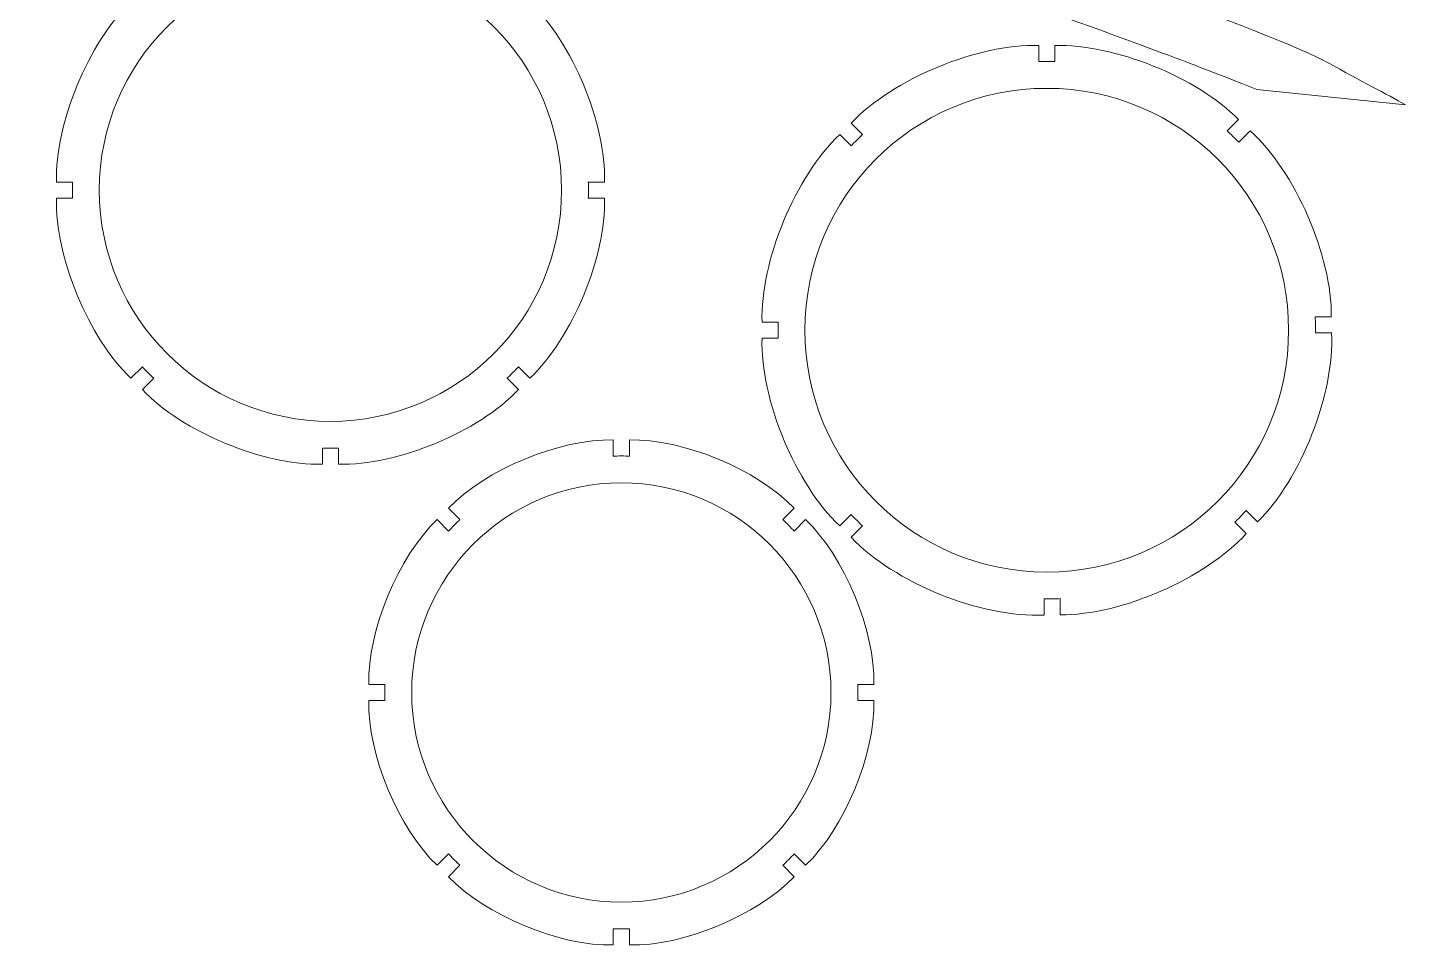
# Model space of a CAD drawing. Header units: inches. Extents: x 5 to 733, y -422 to -7.
# Drawn here: x 454.6 to 710.7, y -422 to -251.2 of the extents above; entities that cross this region are included whole.
import ezdxf

# ---------------------------------------------------------------- set-up
doc = ezdxf.new("R2010")
doc.units = ezdxf.units.IN
doc.header["$MEASUREMENT"] = 0
doc.layers.add('Layer 1', color=7, linetype='Continuous')

# ---------------------------------------------------------------- blocks, each defined once
blk = doc.blocks.new('block 7')
at = {"layer": 'Layer 1', "lineweight": 0}
blk.add_open_spline([(22.26, -194.49), (27.53, -190.06), (35.39, -183.98), (42.63, -180.45), (54.95, -174.46), (90.07, -162.3), (121.76, -161.14), (153.44, -159.98), (210.93, -164.85), (230.77, -166.72), (250.62, -168.59), (339.02, -179.67), (365.29, -182.92), (391.55, -186.16), (474.56, -197.92), (519.88, -205.62), (565.19, -213.31), (589.39, -219.36), (613.08, -226.94), (636.76, -234.53), (687.38, -252.7), (696.26, -257.7), (702.51, -261.22), (707.31, -263.53), (710.74, -265.58), (710.74, -265.58), (683.09, -262.72), (683.09, -262.72), (673.74, -258.9), (658.54, -253.24), (643.3, -247.82), (643.3, -247.82), (643.3, -247.82), (643.3, -247.82), (643.3, -247.82), (643.84, -242.58), (643.84, -242.58), (643.84, -242.58), (640.85, -242.27), (640.85, -242.27), (640.85, -242.27), (640.39, -246.79), (640.39, -246.79), (629.34, -242.88), (618.48, -239.18), (610.02, -236.47), (604.14, -234.58), (598.19, -232.78), (591.75, -230.99), (591.75, -230.99), (591.75, -230.99), (591.75, -230.99), (591.75, -230.99), (592.25, -226.2), (592.25, -226.2), (592.25, -226.2), (589.27, -225.89), (589.27, -225.89), (589.27, -225.89), (588.82, -230.19), (588.82, -230.19), (588.82, -230.19), (588.82, -230.19), (588.82, -230.19), (575.72, -226.65), (560.45, -223.17), (539.68, -219.29), (539.68, -219.29), (540.25, -213.79), (540.25, -213.79), (540.25, -213.79), (537.26, -213.48), (537.26, -213.48), (537.26, -213.48), (536.72, -218.74), (536.72, -218.74), (530.98, -217.69), (524.83, -216.6), (518.2, -215.48), (509.19, -213.94), (498.63, -212.25), (487.31, -210.48), (487.31, -210.48), (487.73, -206.36), (487.73, -206.36), (487.73, -206.36), (484.75, -206.05), (484.75, -206.05), (484.75, -206.05), (484.34, -210.02), (484.34, -210.02), (468.5, -207.57), (451.32, -205.01), (434.84, -202.62), (434.84, -202.62), (435.32, -197.91), (435.32, -197.91), (435.32, -197.91), (432.34, -197.6), (432.34, -197.6), (432.34, -197.6), (431.87, -202.19), (431.87, -202.19), (413.33, -199.5), (395.83, -197.05), (382.32, -195.23), (382.32, -195.23), (382.81, -190.5), (382.81, -190.5), (382.81, -190.5), (379.82, -190.19), (379.82, -190.19), (379.82, -190.19), (379.35, -194.83), (379.35, -194.83), (373.18, -194), (367.98, -193.33), (364.06, -192.84), (360.22, -192.37), (355.05, -191.72), (348.96, -190.97), (343.23, -190.26), (336.7, -189.45), (329.72, -188.58), (329.72, -188.58), (330.19, -184.04), (330.19, -184.04), (330.19, -184.04), (327.21, -183.73), (327.21, -183.73), (327.21, -183.73), (326.75, -188.21), (326.75, -188.21), (311.02, -186.27), (293.28, -184.08), (277.11, -182.12), (277.11, -182.12), (277.11, -182.12), (277.11, -182.12), (277.11, -182.12), (277.57, -177.62), (277.57, -177.62), (277.57, -177.62), (274.59, -177.31), (274.59, -177.31), (274.59, -177.31), (274.13, -181.76), (274.13, -181.76), (254.3, -179.37), (237.23, -177.37), (229.83, -176.68), (228.9, -176.59), (227.04, -176.42), (224.44, -176.18), (224.44, -176.18), (224.96, -171.18), (224.96, -171.18), (224.96, -171.18), (221.97, -170.87), (221.97, -170.87), (221.97, -170.87), (221.45, -175.92), (221.45, -175.92), (210.62, -174.97), (191.44, -173.4), (171.56, -172.28), (171.56, -172.28), (172.03, -167.73), (172.03, -167.73), (172.03, -167.73), (169.05, -167.42), (169.05, -167.42), (169.05, -167.42), (168.56, -172.11), (168.56, -172.11), (151.78, -171.21), (134.78, -170.67), (122.13, -171.13), (120.88, -171.18), (119.63, -171.24), (118.38, -171.32), (118.38, -171.32), (118.9, -166.26), (118.9, -166.26), (118.9, -166.26), (115.92, -165.95), (115.92, -165.95), (115.92, -165.95), (115.34, -171.55), (115.34, -171.55), (86.89, -173.97), (57.03, -184.57), (47, -189.45), (43.59, -191.11), (39.94, -193.49), (36.55, -195.96)], degree=3, knots=[0, 0, 0, 0, 1, 1, 1, 2, 2, 2, 3, 3, 3, 4, 4, 4, 5, 5, 5, 6, 6, 6, 7, 7, 7, 8, 8, 8, 9, 9, 9, 10, 10, 10, 11, 11, 11, 12, 12, 12, 13, 13, 13, 14, 14, 14, 15, 15, 15, 16, 16, 16, 17, 17, 17, 18, 18, 18, 19, 19, 19, 20, 20, 20, 21, 21, 21, 22, 22, 22, 23, 23, 23, 24, 24, 24, 25, 25, 25, 26, 26, 26, 27, 27, 27, 28, 28, 28, 29, 29, 29, 30, 30, 30, 31, 31, 31, 32, 32, 32, 33, 33, 33, 34, 34, 34, 35, 35, 35, 36, 36, 36, 37, 37, 37, 38, 38, 38, 39, 39, 39, 40, 40, 40, 41, 41, 41, 42, 42, 42, 43, 43, 43, 44, 44, 44, 45, 45, 45, 46, 46, 46, 47, 47, 47, 48, 48, 48, 49, 49, 49, 50, 50, 50, 51, 51, 51, 52, 52, 52, 53, 53, 53, 54, 54, 54, 55, 55, 55, 56, 56, 56, 57, 57, 57, 58, 58, 58, 59, 59, 59, 60, 60, 60, 61, 61, 61, 62, 62, 62, 63, 63, 63, 64, 64, 64, 65, 65, 65, 65], dxfattribs=at)
blk = doc.blocks.new('block 273')
at = {"layer": 'Layer 1', "lineweight": 0}
blk.add_lwpolyline([(683.24, -343.09), (681.12, -340.97)], dxfattribs=at)
blk = doc.blocks.new('block 274')
at = {"layer": 'Layer 1', "lineweight": 0}
blk.add_lwpolyline([(609.83, -271.09), (607.71, -268.97)], dxfattribs=at)
blk = doc.blocks.new('block 275')
at = {"layer": 'Layer 1', "lineweight": 0}
blk.add_open_spline([(591.15, -308.95), (590.8, -320.22), (597.37, -336.1), (605.59, -343.82)], degree=3, dxfattribs=at)
blk = doc.blocks.new('block 276')
at = {"layer": 'Layer 1', "lineweight": 0}
blk.add_open_spline([(605.59, -271.09), (597.37, -278.81), (590.8, -294.69), (591.15, -305.96)], degree=3, dxfattribs=at)
blk = doc.blocks.new('block 277')
at = {"layer": 'Layer 1', "lineweight": 0}
blk.add_open_spline([(607.71, -341.7), (608.22, -342.26), (609.27, -343.31), (609.83, -343.82)], degree=3, dxfattribs=at)
blk = doc.blocks.new('block 278')
at = {"layer": 'Layer 1', "lineweight": 0}
blk.add_open_spline([(594.14, -305.96), (594.11, -306.71), (594.11, -308.2), (594.14, -308.95)], degree=3, dxfattribs=at)
blk = doc.blocks.new('block 279')
at = {"layer": 'Layer 1', "lineweight": 0}
blk.add_lwpolyline([(591.15, -308.95), (594.14, -308.95)], dxfattribs=at)
blk = doc.blocks.new('block 280')
at = {"layer": 'Layer 1', "lineweight": 0}
blk.add_lwpolyline([(594.14, -305.96), (591.15, -305.96)], dxfattribs=at)
blk = doc.blocks.new('block 281')
at = {"layer": 'Layer 1', "lineweight": 0}
blk.add_open_spline([(694.02, -307.95), (694.04, -307.2), (694.01, -305.71), (693.96, -304.96)], degree=3, dxfattribs=at)
blk = doc.blocks.new('block 282')
at = {"layer": 'Layer 1', "lineweight": 0}
blk.add_lwpolyline([(696.96, -304.96), (693.96, -304.96)], dxfattribs=at)
blk = doc.blocks.new('block 283')
at = {"layer": 'Layer 1', "lineweight": 0}
blk.add_open_spline([(642.58, -254.53), (631.31, -254.17), (615.43, -260.75), (607.71, -268.97)], degree=3, dxfattribs=at)
blk = doc.blocks.new('block 284')
at = {"layer": 'Layer 1', "lineweight": 0}
blk.add_lwpolyline([(607.71, -345.94), (609.83, -343.82)], dxfattribs=at)
blk = doc.blocks.new('block 285')
at = {"layer": 'Layer 1', "lineweight": 0}
blk.add_lwpolyline([(694.02, -307.95), (697.02, -307.95)], dxfattribs=at)
blk = doc.blocks.new('block 286')
at = {"layer": 'Layer 1', "lineweight": 0}
blk.add_open_spline([(643.57, -357.4), (644.33, -357.42), (645.82, -357.39), (646.57, -357.34)], degree=3, dxfattribs=at)
blk = doc.blocks.new('block 287')
at = {"layer": 'Layer 1', "lineweight": 0}
blk.add_open_spline([(645.57, -257.52), (644.82, -257.49), (643.33, -257.49), (642.58, -257.52)], degree=3, dxfattribs=at)
blk = doc.blocks.new('block 288')
at = {"layer": 'Layer 1', "lineweight": 0}
blk.add_lwpolyline([(643.57, -357.4), (643.57, -360.4)], dxfattribs=at)
blk = doc.blocks.new('block 289')
at = {"layer": 'Layer 1', "lineweight": 0}
blk.add_lwpolyline([(645.57, -257.52), (645.57, -254.53)], dxfattribs=at)
blk = doc.blocks.new('block 290')
at = {"layer": 'Layer 1', "lineweight": 0}
blk.add_open_spline([(696.96, -304.96), (697.1, -293.69), (690.22, -277.93), (681.87, -270.37)], degree=3, dxfattribs=at)
blk = doc.blocks.new('block 291')
at = {"layer": 'Layer 1', "lineweight": 0}
blk.add_open_spline([(689.03, -307.45), (689.03, -282.62), (668.9, -262.5), (644.07, -262.5), (619.25, -262.5), (599.12, -282.62), (599.12, -307.45), (599.12, -332.28), (619.25, -352.41), (644.07, -352.41), (668.9, -352.41), (689.03, -332.28), (689.03, -307.45), (689.03, -307.45), (689.03, -307.45), (689.03, -307.45)], degree=3, knots=[0, 0, 0, 0, 1, 1, 1, 2, 2, 2, 3, 3, 3, 4, 4, 4, 5, 5, 5, 5], dxfattribs=at)
blk = doc.blocks.new('block 292')
at = {"layer": 'Layer 1', "lineweight": 0}
blk.add_lwpolyline([(646.57, -360.34), (646.57, -357.34)], dxfattribs=at)
blk = doc.blocks.new('block 293')
at = {"layer": 'Layer 1', "lineweight": 0}
blk.add_open_spline([(679.71, -268.29), (672.07, -260.47), (656.5, -254.19), (645.57, -254.53)], degree=3, dxfattribs=at)
blk = doc.blocks.new('block 294')
at = {"layer": 'Layer 1', "lineweight": 0}
blk.add_open_spline([(683.24, -343.09), (691.31, -335.22), (697.59, -319.21), (697.02, -307.95)], degree=3, dxfattribs=at)
blk = doc.blocks.new('block 295')
at = {"layer": 'Layer 1', "lineweight": 0}
blk.add_lwpolyline([(679.04, -343.13), (681.16, -345.25)], dxfattribs=at)
blk = doc.blocks.new('block 296')
at = {"layer": 'Layer 1', "lineweight": 0}
blk.add_lwpolyline([(607.71, -341.7), (605.59, -343.82)], dxfattribs=at)
blk = doc.blocks.new('block 297')
at = {"layer": 'Layer 1', "lineweight": 0}
blk.add_open_spline([(646.57, -360.34), (657.84, -360.48), (673.6, -353.6), (681.16, -345.25)], degree=3, dxfattribs=at)
blk = doc.blocks.new('block 298')
at = {"layer": 'Layer 1', "lineweight": 0}
blk.add_open_spline([(607.71, -345.94), (615.66, -354.4), (631.97, -360.98), (643.57, -360.4)], degree=3, dxfattribs=at)
blk = doc.blocks.new('block 299')
at = {"layer": 'Layer 1', "lineweight": 0}
blk.add_open_spline([(679.75, -272.49), (679.22, -271.94), (678.15, -270.91), (677.59, -270.41)], degree=3, dxfattribs=at)
blk = doc.blocks.new('block 300')
at = {"layer": 'Layer 1', "lineweight": 0}
blk.add_lwpolyline([(642.58, -254.53), (642.58, -257.52)], dxfattribs=at)
blk = doc.blocks.new('block 301')
at = {"layer": 'Layer 1', "lineweight": 0}
blk.add_lwpolyline([(605.59, -271.09), (607.71, -273.21)], dxfattribs=at)
blk = doc.blocks.new('block 302')
at = {"layer": 'Layer 1', "lineweight": 0}
blk.add_lwpolyline([(679.71, -268.29), (677.59, -270.41)], dxfattribs=at)
blk = doc.blocks.new('block 303')
at = {"layer": 'Layer 1', "lineweight": 0}
blk.add_open_spline([(609.83, -271.09), (609.27, -271.6), (608.22, -272.65), (607.71, -273.21)], degree=3, dxfattribs=at)
blk = doc.blocks.new('block 304')
at = {"layer": 'Layer 1', "lineweight": 0}
blk.add_lwpolyline([(679.75, -272.49), (681.87, -270.37)], dxfattribs=at)
blk = doc.blocks.new('block 305')
at = {"layer": 'Layer 1', "lineweight": 0}
blk.add_open_spline([(679.04, -343.13), (679.59, -342.6), (680.62, -341.53), (681.12, -340.97)], degree=3, dxfattribs=at)
blk = doc.blocks.new('block 272')
at = {"layer": 'Layer 1'}
for name in ['block 283', 'block 300', 'block 293', 'block 289', 'block 287', 'block 291', 'block 302', 'block 276', 'block 301', 'block 274', 'block 303', 'block 299', 'block 304', 'block 290', 'block 280', 'block 278', 'block 281', 'block 282', 'block 275', 'block 279', 'block 294', 'block 285', 'block 296', 'block 277', 'block 305', 'block 295', 'block 273', 'block 284', 'block 297', 'block 298', 'block 286', 'block 288', 'block 292']:
    blk.add_blockref(name, (0, 0), dxfattribs=at)
blk = doc.blocks.new('block 341')
at = {"layer": 'Layer 1', "lineweight": 0}
blk.add_lwpolyline([(512.42, -233.5), (512.42, -230.5)], dxfattribs=at)
blk = doc.blocks.new('block 342')
at = {"layer": 'Layer 1', "lineweight": 0}
blk.add_open_spline([(545.87, -244.36), (538.47, -236.49), (523.22, -230.17), (512.42, -230.5)], degree=3, dxfattribs=at)
blk = doc.blocks.new('block 343')
at = {"layer": 'Layer 1', "lineweight": 0}
blk.add_lwpolyline([(545.87, -244.36), (543.75, -246.48)], dxfattribs=at)
blk = doc.blocks.new('block 344')
at = {"layer": 'Layer 1', "lineweight": 0}
blk.add_open_spline([(545.87, -248.6), (545.36, -248.04), (544.31, -246.99), (543.75, -246.48)], degree=3, dxfattribs=at)
blk = doc.blocks.new('block 345')
at = {"layer": 'Layer 1', "lineweight": 0}
blk.add_open_spline([(545.87, -248.6), (545.36, -248.04), (544.31, -246.99), (543.75, -246.48)], degree=3, dxfattribs=at)
blk = doc.blocks.new('block 346')
at = {"layer": 'Layer 1', "lineweight": 0}
blk.add_open_spline([(462.99, -279.93), (462.96, -280.69), (462.96, -282.17), (462.99, -282.93)], degree=3, dxfattribs=at)
blk = doc.blocks.new('block 347')
at = {"layer": 'Layer 1', "lineweight": 0}
blk.add_open_spline([(462.99, -279.93), (462.96, -280.69), (462.96, -282.17), (462.99, -282.93)], degree=3, dxfattribs=at)
blk = doc.blocks.new('block 348')
at = {"layer": 'Layer 1', "lineweight": 0}
blk.add_lwpolyline([(545.87, -248.6), (547.99, -246.48)], dxfattribs=at)
blk = doc.blocks.new('block 349')
at = {"layer": 'Layer 1', "lineweight": 0}
blk.add_open_spline([(561.85, -279.93), (562.18, -269.13), (555.86, -253.88), (547.99, -246.48)], degree=3, dxfattribs=at)
blk = doc.blocks.new('block 350')
at = {"layer": 'Layer 1', "lineweight": 0}
blk.add_lwpolyline([(561.85, -279.93), (558.85, -279.93)], dxfattribs=at)
blk = doc.blocks.new('block 351')
at = {"layer": 'Layer 1', "lineweight": 0}
blk.add_open_spline([(558.85, -282.93), (558.88, -282.17), (558.88, -280.69), (558.85, -279.93)], degree=3, dxfattribs=at)
blk = doc.blocks.new('block 352')
at = {"layer": 'Layer 1', "lineweight": 0}
blk.add_open_spline([(558.85, -282.93), (558.88, -282.17), (558.88, -280.69), (558.85, -279.93)], degree=3, dxfattribs=at)
blk = doc.blocks.new('block 353')
at = {"layer": 'Layer 1', "lineweight": 0}
blk.add_lwpolyline([(475.97, -314.26), (473.85, -316.38)], dxfattribs=at)
blk = doc.blocks.new('block 354')
at = {"layer": 'Layer 1', "lineweight": 0}
blk.add_open_spline([(459.99, -282.93), (459.67, -293.73), (465.98, -308.97), (473.85, -316.38)], degree=3, dxfattribs=at)
blk = doc.blocks.new('block 355')
at = {"layer": 'Layer 1', "lineweight": 0}
blk.add_lwpolyline([(459.99, -282.93), (462.99, -282.93)], dxfattribs=at)
blk = doc.blocks.new('block 356')
at = {"layer": 'Layer 1', "lineweight": 0}
blk.add_open_spline([(553.88, -281.43), (553.88, -257.7), (534.65, -238.47), (510.92, -238.47), (487.2, -238.47), (467.96, -257.7), (467.96, -281.43), (467.96, -305.15), (487.2, -324.39), (510.92, -324.39), (534.65, -324.39), (553.88, -305.15), (553.88, -281.43), (553.88, -281.43), (553.88, -281.43), (553.88, -281.43)], degree=3, knots=[0, 0, 0, 0, 1, 1, 1, 2, 2, 2, 3, 3, 3, 4, 4, 4, 5, 5, 5, 5], dxfattribs=at)
blk = doc.blocks.new('block 357')
at = {"layer": 'Layer 1', "lineweight": 0}
blk.add_open_spline([(478.09, -246.48), (477.53, -246.99), (476.48, -248.04), (475.97, -248.6)], degree=3, dxfattribs=at)
blk = doc.blocks.new('block 358')
at = {"layer": 'Layer 1', "lineweight": 0}
blk.add_open_spline([(478.09, -246.48), (477.53, -246.99), (476.48, -248.04), (475.97, -248.6)], degree=3, dxfattribs=at)
blk = doc.blocks.new('block 359')
at = {"layer": 'Layer 1', "lineweight": 0}
blk.add_lwpolyline([(478.09, -246.48), (475.97, -244.36)], dxfattribs=at)
blk = doc.blocks.new('block 360')
at = {"layer": 'Layer 1', "lineweight": 0}
blk.add_open_spline([(509.42, -230.5), (498.62, -230.17), (483.38, -236.49), (475.97, -244.36)], degree=3, dxfattribs=at)
blk = doc.blocks.new('block 361')
at = {"layer": 'Layer 1', "lineweight": 0}
blk.add_lwpolyline([(509.42, -230.5), (509.42, -233.5)], dxfattribs=at)
blk = doc.blocks.new('block 362')
at = {"layer": 'Layer 1', "lineweight": 0}
blk.add_open_spline([(512.42, -233.5), (511.66, -233.47), (510.18, -233.47), (509.42, -233.5)], degree=3, dxfattribs=at)
blk = doc.blocks.new('block 363')
at = {"layer": 'Layer 1', "lineweight": 0}
blk.add_open_spline([(512.42, -233.5), (511.66, -233.47), (510.18, -233.47), (509.42, -233.5)], degree=3, dxfattribs=at)
blk = doc.blocks.new('block 364')
at = {"layer": 'Layer 1', "lineweight": 0}
blk.add_lwpolyline([(462.99, -279.93), (459.99, -279.93)], dxfattribs=at)
blk = doc.blocks.new('block 365')
at = {"layer": 'Layer 1', "lineweight": 0}
blk.add_open_spline([(473.85, -246.48), (465.98, -253.88), (459.67, -269.13), (459.99, -279.93)], degree=3, dxfattribs=at)
blk = doc.blocks.new('block 366')
at = {"layer": 'Layer 1', "lineweight": 0}
blk.add_lwpolyline([(473.85, -246.48), (475.97, -248.6)], dxfattribs=at)
blk = doc.blocks.new('block 367')
at = {"layer": 'Layer 1', "lineweight": 0}
blk.add_lwpolyline([(558.85, -282.93), (561.85, -282.93)], dxfattribs=at)
blk = doc.blocks.new('block 368')
at = {"layer": 'Layer 1', "lineweight": 0}
blk.add_open_spline([(547.99, -316.38), (555.86, -308.97), (562.18, -293.73), (561.85, -282.93)], degree=3, dxfattribs=at)
blk = doc.blocks.new('block 369')
at = {"layer": 'Layer 1', "lineweight": 0}
blk.add_lwpolyline([(547.99, -316.38), (545.87, -314.26)], dxfattribs=at)
blk = doc.blocks.new('block 370')
at = {"layer": 'Layer 1', "lineweight": 0}
blk.add_open_spline([(543.75, -316.38), (544.31, -315.87), (545.36, -314.82), (545.87, -314.26)], degree=3, dxfattribs=at)
blk = doc.blocks.new('block 371')
at = {"layer": 'Layer 1', "lineweight": 0}
blk.add_open_spline([(543.75, -316.38), (544.31, -315.87), (545.36, -314.82), (545.87, -314.26)], degree=3, dxfattribs=at)
blk = doc.blocks.new('block 372')
at = {"layer": 'Layer 1', "lineweight": 0}
blk.add_open_spline([(509.42, -329.36), (510.18, -329.39), (511.66, -329.39), (512.42, -329.36)], degree=3, dxfattribs=at)
blk = doc.blocks.new('block 373')
at = {"layer": 'Layer 1', "lineweight": 0}
blk.add_open_spline([(509.42, -329.36), (510.18, -329.39), (511.66, -329.39), (512.42, -329.36)], degree=3, dxfattribs=at)
blk = doc.blocks.new('block 374')
at = {"layer": 'Layer 1', "lineweight": 0}
blk.add_lwpolyline([(509.42, -329.36), (509.42, -332.36)], dxfattribs=at)
blk = doc.blocks.new('block 375')
at = {"layer": 'Layer 1', "lineweight": 0}
blk.add_open_spline([(475.97, -318.5), (483.38, -326.37), (498.62, -332.68), (509.42, -332.36)], degree=3, dxfattribs=at)
blk = doc.blocks.new('block 376')
at = {"layer": 'Layer 1', "lineweight": 0}
blk.add_lwpolyline([(475.97, -318.5), (478.09, -316.38)], dxfattribs=at)
blk = doc.blocks.new('block 377')
at = {"layer": 'Layer 1', "lineweight": 0}
blk.add_lwpolyline([(543.75, -316.38), (545.87, -318.5)], dxfattribs=at)
blk = doc.blocks.new('block 378')
at = {"layer": 'Layer 1', "lineweight": 0}
blk.add_open_spline([(512.42, -332.36), (523.22, -332.68), (538.47, -326.37), (545.87, -318.5)], degree=3, dxfattribs=at)
blk = doc.blocks.new('block 379')
at = {"layer": 'Layer 1', "lineweight": 0}
blk.add_lwpolyline([(512.42, -332.36), (512.42, -329.36)], dxfattribs=at)
blk = doc.blocks.new('block 380')
at = {"layer": 'Layer 1', "lineweight": 0}
blk.add_open_spline([(475.97, -314.26), (476.48, -314.82), (477.53, -315.87), (478.09, -316.38)], degree=3, dxfattribs=at)
blk = doc.blocks.new('block 381')
at = {"layer": 'Layer 1', "lineweight": 0}
blk.add_open_spline([(475.97, -314.26), (476.48, -314.82), (477.53, -315.87), (478.09, -316.38)], degree=3, dxfattribs=at)
blk = doc.blocks.new('block 340')
at = {"layer": 'Layer 1'}
for name in ['block 360', 'block 361', 'block 342', 'block 341', 'block 362', 'block 363', 'block 356', 'block 359', 'block 343', 'block 365', 'block 366', 'block 357', 'block 358', 'block 344', 'block 345', 'block 348', 'block 349', 'block 364', 'block 346', 'block 347', 'block 350', 'block 351', 'block 352', 'block 354', 'block 355', 'block 368', 'block 367', 'block 353', 'block 380', 'block 381', 'block 370', 'block 371', 'block 369', 'block 376', 'block 377', 'block 375', 'block 378', 'block 372', 'block 373', 'block 374', 'block 379']:
    blk.add_blockref(name, (0, 0), dxfattribs=at)
blk = doc.blocks.new('block 383')
at = {"layer": 'Layer 1', "lineweight": 0}
blk.add_open_spline([(518.06, -376.28), (517.79, -386.16), (523.58, -400.12), (530.75, -406.91)], degree=3, dxfattribs=at)
blk = doc.blocks.new('block 384')
at = {"layer": 'Layer 1', "lineweight": 0}
blk.add_lwpolyline([(530.75, -406.91), (532.87, -404.79)], dxfattribs=at)
blk = doc.blocks.new('block 385')
at = {"layer": 'Layer 1', "lineweight": 0}
blk.add_open_spline([(532.87, -404.79), (533.38, -405.35), (534.43, -406.4), (534.99, -406.91)], degree=3, dxfattribs=at)
blk = doc.blocks.new('block 386')
at = {"layer": 'Layer 1', "lineweight": 0}
blk.add_lwpolyline([(534.99, -406.91), (532.87, -409.03)], dxfattribs=at)
blk = doc.blocks.new('block 387')
at = {"layer": 'Layer 1', "lineweight": 0}
blk.add_open_spline([(532.87, -409.03), (539.66, -416.2), (553.62, -421.99), (563.5, -421.71)], degree=3, dxfattribs=at)
blk = doc.blocks.new('block 388')
at = {"layer": 'Layer 1', "lineweight": 0}
blk.add_lwpolyline([(563.5, -421.71), (563.5, -418.72)], dxfattribs=at)
blk = doc.blocks.new('block 389')
at = {"layer": 'Layer 1', "lineweight": 0}
blk.add_open_spline([(563.5, -418.72), (564.25, -418.75), (565.74, -418.75), (566.49, -418.72)], degree=3, dxfattribs=at)
blk = doc.blocks.new('block 390')
at = {"layer": 'Layer 1', "lineweight": 0}
blk.add_lwpolyline([(566.49, -418.72), (566.49, -421.71)], dxfattribs=at)
blk = doc.blocks.new('block 391')
at = {"layer": 'Layer 1', "lineweight": 0}
blk.add_open_spline([(566.49, -421.71), (576.37, -421.99), (590.33, -416.2), (597.12, -409.03)], degree=3, dxfattribs=at)
blk = doc.blocks.new('block 392')
at = {"layer": 'Layer 1', "lineweight": 0}
blk.add_lwpolyline([(597.12, -409.03), (595, -406.91)], dxfattribs=at)
blk = doc.blocks.new('block 393')
at = {"layer": 'Layer 1', "lineweight": 0}
blk.add_open_spline([(595, -406.91), (595.56, -406.4), (596.61, -405.35), (597.12, -404.79)], degree=3, dxfattribs=at)
blk = doc.blocks.new('block 394')
at = {"layer": 'Layer 1', "lineweight": 0}
blk.add_lwpolyline([(597.12, -404.79), (599.24, -406.91)], dxfattribs=at)
blk = doc.blocks.new('block 395')
at = {"layer": 'Layer 1', "lineweight": 0}
blk.add_open_spline([(599.24, -406.91), (606.42, -400.12), (612.2, -386.16), (611.93, -376.28)], degree=3, dxfattribs=at)
blk = doc.blocks.new('block 396')
at = {"layer": 'Layer 1', "lineweight": 0}
blk.add_lwpolyline([(611.93, -376.28), (608.93, -376.28)], dxfattribs=at)
blk = doc.blocks.new('block 397')
at = {"layer": 'Layer 1', "lineweight": 0}
blk.add_open_spline([(608.93, -376.28), (608.96, -375.52), (608.96, -374.04), (608.93, -373.28)], degree=3, dxfattribs=at)
blk = doc.blocks.new('block 398')
at = {"layer": 'Layer 1', "lineweight": 0}
blk.add_lwpolyline([(608.93, -373.28), (611.93, -373.28)], dxfattribs=at)
blk = doc.blocks.new('block 399')
at = {"layer": 'Layer 1', "lineweight": 0}
blk.add_open_spline([(611.93, -373.28), (612.2, -363.41), (606.42, -349.45), (599.24, -342.66)], degree=3, dxfattribs=at)
blk = doc.blocks.new('block 400')
at = {"layer": 'Layer 1', "lineweight": 0}
blk.add_lwpolyline([(599.24, -342.66), (597.12, -344.78)], dxfattribs=at)
blk = doc.blocks.new('block 401')
at = {"layer": 'Layer 1', "lineweight": 0}
blk.add_open_spline([(597.12, -344.78), (596.61, -344.22), (595.56, -343.17), (595, -342.66)], degree=3, dxfattribs=at)
blk = doc.blocks.new('block 402')
at = {"layer": 'Layer 1', "lineweight": 0}
blk.add_lwpolyline([(595, -342.66), (597.12, -340.54)], dxfattribs=at)
blk = doc.blocks.new('block 403')
at = {"layer": 'Layer 1', "lineweight": 0}
blk.add_open_spline([(597.12, -340.54), (590.33, -333.36), (576.37, -327.58), (566.49, -327.85)], degree=3, dxfattribs=at)
blk = doc.blocks.new('block 404')
at = {"layer": 'Layer 1', "lineweight": 0}
blk.add_lwpolyline([(566.49, -327.85), (566.49, -330.85)], dxfattribs=at)
blk = doc.blocks.new('block 405')
at = {"layer": 'Layer 1', "lineweight": 0}
blk.add_open_spline([(566.49, -330.85), (565.74, -330.82), (564.25, -330.82), (563.5, -330.85)], degree=3, dxfattribs=at)
blk = doc.blocks.new('block 406')
at = {"layer": 'Layer 1', "lineweight": 0}
blk.add_lwpolyline([(563.5, -330.85), (563.5, -327.85)], dxfattribs=at)
blk = doc.blocks.new('block 407')
at = {"layer": 'Layer 1', "lineweight": 0}
blk.add_open_spline([(563.5, -327.85), (553.62, -327.58), (539.66, -333.36), (532.87, -340.54)], degree=3, dxfattribs=at)
blk = doc.blocks.new('block 408')
at = {"layer": 'Layer 1', "lineweight": 0}
blk.add_lwpolyline([(532.87, -340.54), (534.99, -342.66)], dxfattribs=at)
blk = doc.blocks.new('block 409')
at = {"layer": 'Layer 1', "lineweight": 0}
blk.add_open_spline([(534.99, -342.66), (534.43, -343.17), (533.38, -344.22), (532.87, -344.78)], degree=3, dxfattribs=at)
blk = doc.blocks.new('block 410')
at = {"layer": 'Layer 1', "lineweight": 0}
blk.add_lwpolyline([(532.87, -344.78), (530.75, -342.66)], dxfattribs=at)
blk = doc.blocks.new('block 411')
at = {"layer": 'Layer 1', "lineweight": 0}
blk.add_open_spline([(530.75, -342.66), (523.58, -349.45), (517.79, -363.41), (518.06, -373.28)], degree=3, dxfattribs=at)
blk = doc.blocks.new('block 412')
at = {"layer": 'Layer 1', "lineweight": 0}
blk.add_lwpolyline([(518.06, -373.28), (521.06, -373.28)], dxfattribs=at)
blk = doc.blocks.new('block 413')
at = {"layer": 'Layer 1', "lineweight": 0}
blk.add_open_spline([(521.06, -373.28), (521.03, -374.04), (521.03, -375.52), (521.06, -376.28)], degree=3, dxfattribs=at)
blk = doc.blocks.new('block 414')
at = {"layer": 'Layer 1', "lineweight": 0}
blk.add_lwpolyline([(521.06, -376.28), (518.06, -376.28)], dxfattribs=at)
blk = doc.blocks.new('block 415')
at = {"layer": 'Layer 1', "lineweight": 0}
blk.add_open_spline([(603.96, -374.78), (603.96, -353.26), (586.51, -335.82), (565, -335.82), (543.48, -335.82), (526.03, -353.26), (526.03, -374.78), (526.03, -396.3), (543.48, -413.75), (565, -413.75), (586.51, -413.75), (603.96, -396.3), (603.96, -374.78), (603.96, -374.78), (603.96, -374.78), (603.96, -374.78)], degree=3, knots=[0, 0, 0, 0, 1, 1, 1, 2, 2, 2, 3, 3, 3, 4, 4, 4, 5, 5, 5, 5], dxfattribs=at)
blk = doc.blocks.new('block 382')
at = {"layer": 'Layer 1'}
for name in ['block 407', 'block 403', 'block 406', 'block 404', 'block 405', 'block 415', 'block 408', 'block 402', 'block 411', 'block 410', 'block 409', 'block 401', 'block 400', 'block 399', 'block 412', 'block 413', 'block 397', 'block 398', 'block 383', 'block 414', 'block 395', 'block 396', 'block 384', 'block 385', 'block 386', 'block 393', 'block 392', 'block 394', 'block 387', 'block 391', 'block 388', 'block 389', 'block 390']:
    blk.add_blockref(name, (0, 0), dxfattribs=at)

msp = doc.modelspace()

# ---------------------------------------------------------------- block references
at = {"layer": 'Layer 1'}
for name in ['block 7', 'block 340', 'block 272', 'block 382']:
    msp.add_blockref(name, (0, 0), dxfattribs=at)

doc.saveas('drawing.dxf')
